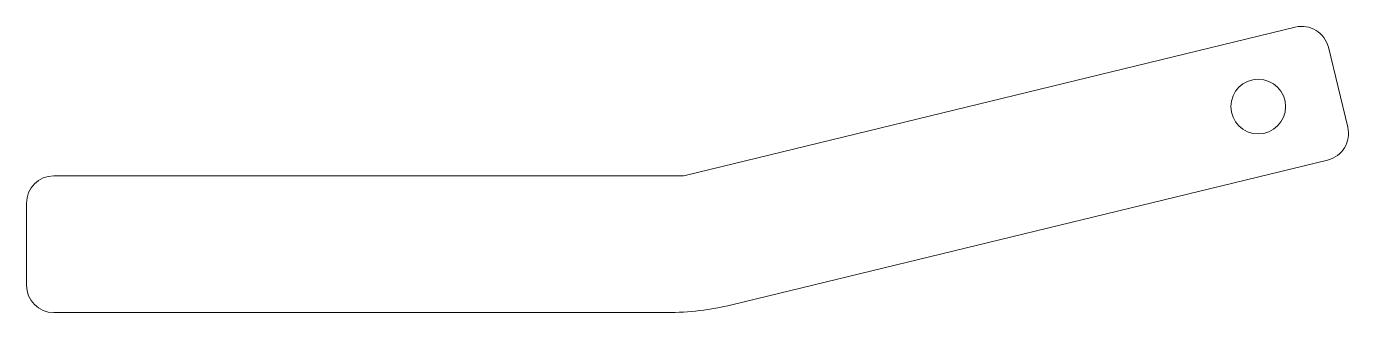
# Model space of a CAD drawing. Header units: inches. Extents: x -3.07 to 2.96, y 0 to 1.31.
import ezdxf

# ---------------------------------------------------------------- set-up
doc = ezdxf.new("R2010")
doc.units = ezdxf.units.IN
doc.header["$MEASUREMENT"] = 0

msp = doc.modelspace()

# ---------------------------------------------------------------- linework, layer by layer
at = {"color": 7, "linetype": 'Continuous', "lineweight": 15}
for p, q in [((2.7186, 1.3044), (-0.0676, 0.6268)), ((2.9583, 0.8482), (2.8696, 1.2125)), ((0.1456, 0.0354), (2.8664, 0.6972)), ((-0.0824, 0.625), (-2.9499, 0.625)), ((-3.0749, 0.5), (-3.0749, 0.125)), ((-2.9499, 0), (-0.1498, 0))]:
    msp.add_line(p, q, dxfattribs=at)
msp.add_circle((2.5496, 0.9417), 0.125, dxfattribs=at)
for centre, radius, start, end in [((2.7482, 1.183), 0.125, 13.67, 103.67), ((2.8368, 0.8186), 0.125, 283.67, 13.67), ((-2.9499, 0.5), 0.125, 90, 180), ((-0.0824, 0.6875), 0.0625, 270, 283.67), ((-2.9499, 0.125), 0.125, 180, 270), ((-0.1498, 1.25), 1.25, 270, 283.67)]:
    msp.add_arc(centre, radius, start, end, dxfattribs=at)

doc.saveas('drawing.dxf')
